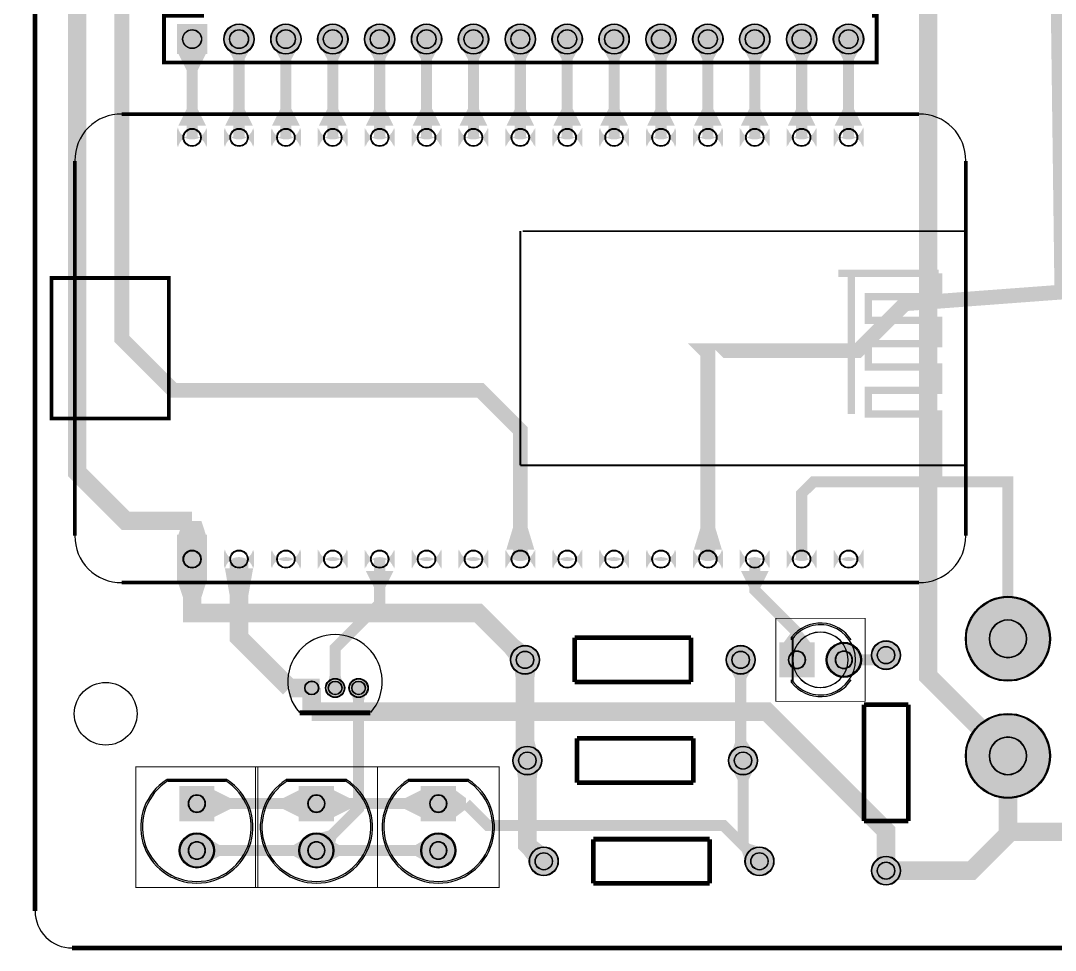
# Model space of a CAD drawing. Header units: millimetres. Extents: x 0.9 to 87.6, y 3.2 to 88.5.
# Drawn here: x 2.4 to 58.4, y 3.2 to 53.6 of the extents above; entities that cross this region are included whole.
import ezdxf

# ---------------------------------------------------------------- set-up
doc = ezdxf.new("R2010")
doc.units = ezdxf.units.MM
for name, color, linetype, true_color in [('BoardOutLine', 7, 'Continuous', 0xff00ff), ('BottomLayer', 7, 'Continuous', 0x0000ff), ('BottomSolderMaskLayer', 7, 'Continuous', 0xaa00ff), ('Document', 7, 'Continuous', 0xffffff), ('Mechanical', 7, 'Continuous', 0xf022f0), ('Multi-Layer', 7, 'Continuous', 0xc0c0c0), ('TopLayer', 7, 'Continuous', 0xff0000), ('TopSilkLayer', 7, 'Continuous', 0xffcc00), ('TopSolderMaskLayer', 7, 'Continuous', 0x800080)]:
    doc.layers.add(name, color=color, linetype=linetype, true_color=true_color)

msp = doc.modelspace()

# ---------------------------------------------------------------- hatches: boundary and pattern name
at = {"layer": 'BottomLayer'}
for points in [[(40.386, 24.892), (38.862, 24.892), (39.224, 26.092), (40.024, 26.092)], [(12.446, 23.114), (10.922, 23.114), (11.184, 22.313), (12.184, 22.313)], [(28.958, 18.875), (29.766, 19.684), (29.338, 20.01), (28.631, 19.303)], [(12.838, 11.878), (12.838, 10.378), (13.738, 10.828), (13.738, 11.428)], [(17.515, 10.378), (17.515, 11.878), (16.615, 11.428), (16.615, 10.828)], [(19.315, 11.878), (19.315, 10.378), (20.215, 10.828), (20.215, 11.428)], [(24.119, 10.378), (24.119, 11.878), (23.219, 11.428), (23.219, 10.828)], [(25.919, 11.878), (25.919, 10.378), (26.52, 10.828), (26.52, 11.428)], [(12.533, 7.913), (12.533, 9.263), (13.163, 8.888), (13.163, 8.288)], [(17.82, 9.263), (17.82, 7.913), (17.19, 8.288), (17.19, 8.888)], [(19.01, 7.913), (19.01, 9.263), (19.64, 8.888), (19.64, 8.288)], [(24.424, 9.263), (24.424, 7.913), (23.794, 8.288), (23.794, 8.888)], [(41.658, 7.953), (42.466, 8.762), (41.897, 8.947), (41.472, 8.522)]]:
    msp.add_hatch(color=256, dxfattribs=at).paths.add_polyline_path(points)
at = {"layer": 'BottomSolderMaskLayer'}
for points in [[(10.859, 53.391), (12.509, 53.391), (12.509, 51.765), (10.859, 51.765)], [(13.399, 52.578, 1), (15.049, 52.578, 1)], [(15.939, 52.578, 1), (17.589, 52.578, 1)], [(18.479, 52.578, 1), (20.129, 52.578, 1)], [(21.019, 52.578, 1), (22.669, 52.578, 1)], [(23.559, 52.578, 1), (25.209, 52.578, 1)], [(26.099, 52.578, 1), (27.749, 52.578, 1)], [(28.639, 52.578, 1), (30.289, 52.578, 1)], [(31.179, 52.578, 1), (32.829, 52.578, 1)], [(33.719, 52.578, 1), (35.369, 52.578, 1)], [(36.259, 52.578, 1), (37.909, 52.578, 1)], [(38.799, 52.578, 1), (40.449, 52.578, 1)], [(41.339, 52.578, 1), (42.989, 52.578, 1)], [(43.879, 52.578, 1), (45.529, 52.578, 1)], [(46.419, 52.578, 1), (48.069, 52.578, 1)], [(12.497, 47.772, -0.785398), (10.871, 47.772), (10.871, 46.716, -0.785398), (12.497, 46.716)], [(15.037, 47.772, -0.785398), (13.411, 47.772), (13.411, 46.716, -0.785398), (15.037, 46.716)], [(17.577, 47.772, -0.785398), (15.951, 47.772), (15.951, 46.716, -0.785398), (17.577, 46.716)], [(20.117, 47.772, -0.785398), (18.491, 47.772), (18.491, 46.716, -0.785398), (20.117, 46.716)], [(22.657, 47.772, -0.785398), (21.031, 47.772), (21.031, 46.716, -0.785398), (22.657, 46.716)], [(25.197, 47.772, -0.785398), (23.571, 47.772), (23.571, 46.716, -0.785398), (25.197, 46.716)], [(27.737, 47.772, -0.785398), (26.111, 47.772), (26.111, 46.716, -0.785398), (27.737, 46.716)], [(30.277, 47.772, -0.785398), (28.651, 47.772), (28.651, 46.716, -0.785398), (30.277, 46.716)], [(32.817, 47.772, -0.785398), (31.191, 47.772), (31.191, 46.716, -0.785398), (32.817, 46.716)], [(35.357, 47.772, -0.785398), (33.731, 47.772), (33.731, 46.716, -0.785398), (35.357, 46.716)], [(37.897, 47.772, -0.785398), (36.271, 47.772), (36.271, 46.716, -0.785398), (37.897, 46.716)], [(40.437, 47.772, -0.785398), (38.811, 47.772), (38.811, 46.716, -0.785398), (40.437, 46.716)], [(42.977, 47.772, -0.785398), (41.351, 47.772), (41.351, 46.716, -0.785398), (42.977, 46.716)], [(45.517, 47.772, -0.785398), (43.891, 47.772), (43.891, 46.716, -0.785398), (45.517, 46.716)], [(48.057, 47.772, -0.785398), (46.431, 47.772), (46.431, 46.716, -0.785398), (48.057, 46.716)], [(10.871, 25.705), (12.497, 25.705), (12.497, 23.063), (10.871, 23.063)], [(15.037, 24.912, -0.785398), (13.411, 24.912), (13.411, 23.856, -0.785398), (15.037, 23.856)], [(17.577, 24.912, -0.785398), (15.951, 24.912), (15.951, 23.856, -0.785398), (17.577, 23.856)], [(20.117, 24.912, -0.785398), (18.491, 24.912), (18.491, 23.856, -0.785398), (20.117, 23.856)], [(22.657, 24.912, -0.785398), (21.031, 24.912), (21.031, 23.856, -0.785398), (22.657, 23.856)], [(25.197, 24.912, -0.785398), (23.571, 24.912), (23.571, 23.856, -0.785398), (25.197, 23.856)], [(27.737, 24.912, -0.785398), (26.111, 24.912), (26.111, 23.856, -0.785398), (27.737, 23.856)], [(30.277, 24.912, -0.785398), (28.651, 24.912), (28.651, 23.856, -0.785398), (30.277, 23.856)], [(32.817, 24.912, -0.785398), (31.191, 24.912), (31.191, 23.856, -0.785398), (32.817, 23.856)], [(35.357, 24.912, -0.785398), (33.731, 24.912), (33.731, 23.856, -0.785398), (35.357, 23.856)], [(37.897, 24.912, -0.785398), (36.271, 24.912), (36.271, 23.856, -0.785398), (37.897, 23.856)], [(40.437, 24.912, -0.785398), (38.811, 24.912), (38.811, 23.856, -0.785398), (40.437, 23.856)], [(42.977, 24.912, -0.785398), (41.351, 24.912), (41.351, 23.856, -0.785398), (42.977, 23.856)], [(45.517, 24.912, -0.785398), (43.891, 24.912), (43.891, 23.856, -0.785398), (45.517, 23.856)], [(48.057, 24.912, -0.785398), (46.431, 24.912), (46.431, 23.856, -0.785398), (48.057, 23.856)], [(53.579, 20.066, 1), (58.181, 20.066, 1)], [(28.931, 18.923, 1), (30.505, 18.923, 1)], [(40.615, 18.923, 1), (42.189, 18.923, 1)], [(43.499, 19.874), (45.401, 19.874), (45.401, 17.972), (43.499, 17.972)], [(46.039, 18.923, 1), (47.941, 18.923, 1)], [(48.489, 19.177, 1), (50.064, 19.177, 1)], [(17.729, 17.907), (18.593, 17.907), (18.593, 16.891), (17.729, 16.891)], [(18.91, 17.399, 1), (19.952, 17.399, 1)], [(20.18, 17.399, 1), (21.222, 17.399, 1)], [(53.579, 13.716, 1), (58.181, 13.716, 1)], [(29.058, 13.462, 1), (30.632, 13.462, 1)], [(40.742, 13.462, 1), (42.316, 13.462, 1)], [(12.889, 12.078), (12.889, 10.177), (10.987, 10.177), (10.987, 12.078)], [(19.366, 12.078), (19.366, 10.177), (17.464, 10.177), (17.464, 12.078)], [(25.97, 12.078), (25.97, 10.177), (24.068, 10.177), (24.068, 12.078)], [(10.987, 8.588, 1), (12.889, 8.588, 1)], [(17.464, 8.588, 1), (19.366, 8.588, 1)], [(24.068, 8.588, 1), (25.97, 8.588, 1)], [(29.947, 8.001, 1), (31.521, 8.001, 1)], [(41.631, 8.001, 1), (43.205, 8.001, 1)], [(48.489, 7.493, 1), (50.064, 7.493, 1)]]:
    msp.add_hatch(color=256, dxfattribs=at).paths.add_polyline_path(points)
at = {"layer": 'Multi-Layer'}
for points in [[(10.884, 53.366), (12.484, 53.366), (12.484, 51.791), (10.884, 51.791)], [(13.424, 52.578, 1), (15.024, 52.578, 1)], [(15.964, 52.578, 1), (17.564, 52.578, 1)], [(18.504, 52.578, 1), (20.104, 52.578, 1)], [(21.044, 52.578, 1), (22.644, 52.578, 1)], [(23.584, 52.578, 1), (25.184, 52.578, 1)], [(26.124, 52.578, 1), (27.724, 52.578, 1)], [(28.664, 52.578, 1), (30.264, 52.578, 1)], [(31.204, 52.578, 1), (32.804, 52.578, 1)], [(33.744, 52.578, 1), (35.344, 52.578, 1)], [(36.284, 52.578, 1), (37.884, 52.578, 1)], [(38.824, 52.578, 1), (40.424, 52.578, 1)], [(41.364, 52.578, 1), (42.964, 52.578, 1)], [(43.904, 52.578, 1), (45.504, 52.578, 1)], [(46.444, 52.578, 1), (48.044, 52.578, 1)], [(12.446, 47.752, -0.785398), (10.922, 47.752), (10.922, 46.736, -0.785398), (12.446, 46.736)], [(14.986, 47.752, -0.785398), (13.462, 47.752), (13.462, 46.736, -0.785398), (14.986, 46.736)], [(17.526, 47.752, -0.785398), (16.002, 47.752), (16.002, 46.736, -0.785398), (17.526, 46.736)], [(20.066, 47.752, -0.785398), (18.542, 47.752), (18.542, 46.736, -0.785398), (20.066, 46.736)], [(22.606, 47.752, -0.785398), (21.082, 47.752), (21.082, 46.736, -0.785398), (22.606, 46.736)], [(25.146, 47.752, -0.785398), (23.622, 47.752), (23.622, 46.736, -0.785398), (25.146, 46.736)], [(27.686, 47.752, -0.785398), (26.162, 47.752), (26.162, 46.736, -0.785398), (27.686, 46.736)], [(30.226, 47.752, -0.785398), (28.702, 47.752), (28.702, 46.736, -0.785398), (30.226, 46.736)], [(32.766, 47.752, -0.785398), (31.242, 47.752), (31.242, 46.736, -0.785398), (32.766, 46.736)], [(35.306, 47.752, -0.785398), (33.782, 47.752), (33.782, 46.736, -0.785398), (35.306, 46.736)], [(37.846, 47.752, -0.785398), (36.322, 47.752), (36.322, 46.736, -0.785398), (37.846, 46.736)], [(40.386, 47.752, -0.785398), (38.862, 47.752), (38.862, 46.736, -0.785398), (40.386, 46.736)], [(42.926, 47.752, -0.785398), (41.402, 47.752), (41.402, 46.736, -0.785398), (42.926, 46.736)], [(45.466, 47.752, -0.785398), (43.942, 47.752), (43.942, 46.736, -0.785398), (45.466, 46.736)], [(48.006, 47.752, -0.785398), (46.482, 47.752), (46.482, 46.736, -0.785398), (48.006, 46.736)], [(10.922, 25.654), (12.446, 25.654), (12.446, 23.114), (10.922, 23.114)], [(14.986, 24.892, -0.785398), (13.462, 24.892), (13.462, 23.876, -0.785398), (14.986, 23.876)], [(17.526, 24.892, -0.785398), (16.002, 24.892), (16.002, 23.876, -0.785398), (17.526, 23.876)], [(20.066, 24.892, -0.785398), (18.542, 24.892), (18.542, 23.876, -0.785398), (20.066, 23.876)], [(22.606, 24.892, -0.785398), (21.082, 24.892), (21.082, 23.876, -0.785398), (22.606, 23.876)], [(25.146, 24.892, -0.785398), (23.622, 24.892), (23.622, 23.876, -0.785398), (25.146, 23.876)], [(27.686, 24.892, -0.785398), (26.162, 24.892), (26.162, 23.876, -0.785398), (27.686, 23.876)], [(30.226, 24.892, -0.785398), (28.702, 24.892), (28.702, 23.876, -0.785398), (30.226, 23.876)], [(32.766, 24.892, -0.785398), (31.242, 24.892), (31.242, 23.876, -0.785398), (32.766, 23.876)], [(35.306, 24.892, -0.785398), (33.782, 24.892), (33.782, 23.876, -0.785398), (35.306, 23.876)], [(37.846, 24.892, -0.785398), (36.322, 24.892), (36.322, 23.876, -0.785398), (37.846, 23.876)], [(40.386, 24.892, -0.785398), (38.862, 24.892), (38.862, 23.876, -0.785398), (40.386, 23.876)], [(42.926, 24.892, -0.785398), (41.402, 24.892), (41.402, 23.876, -0.785398), (42.926, 23.876)], [(45.466, 24.892, -0.785398), (43.942, 24.892), (43.942, 23.876, -0.785398), (45.466, 23.876)], [(48.006, 24.892, -0.785398), (46.482, 24.892), (46.482, 23.876, -0.785398), (48.006, 23.876)], [(53.63, 20.066, 1), (58.131, 20.066, 1)], [(28.956, 18.923, 1), (30.48, 18.923, 1)], [(40.64, 18.923, 1), (42.164, 18.923, 1)], [(43.55, 19.823), (45.35, 19.823), (45.35, 18.023), (43.55, 18.023)], [(46.09, 18.923, 1), (47.89, 18.923, 1)], [(48.514, 19.177, 1), (50.038, 19.177, 1)], [(17.755, 17.882), (18.567, 17.882), (18.567, 16.916), (17.755, 16.916)], [(18.936, 17.399, 1), (19.926, 17.399, 1)], [(20.206, 17.399, 1), (21.196, 17.399, 1)], [(53.63, 13.716, 1), (58.131, 13.716, 1)], [(29.083, 13.462, 1), (30.607, 13.462, 1)], [(40.767, 13.462, 1), (42.291, 13.462, 1)], [(12.838, 12.027), (12.838, 10.227), (11.038, 10.227), (11.038, 12.027)], [(19.315, 12.027), (19.315, 10.227), (17.515, 10.227), (17.515, 12.027)], [(25.919, 12.027), (25.919, 10.227), (24.119, 10.227), (24.119, 12.027)], [(11.038, 8.588, 1), (12.838, 8.588, 1)], [(17.515, 8.588, 1), (19.315, 8.588, 1)], [(24.119, 8.588, 1), (25.919, 8.588, 1)], [(29.972, 8.001, 1), (31.496, 8.001, 1)], [(41.656, 8.001, 1), (43.18, 8.001, 1)], [(48.514, 7.493, 1), (50.038, 7.493, 1)]]:
    msp.add_hatch(color=256, dxfattribs=at).paths.add_polyline_path(points)
at = {"layer": 'TopLayer'}
for points in [[(12.434, 51.791), (10.934, 51.791), (11.384, 50.891), (11.984, 50.891)], [(14.824, 52.049), (13.624, 52.049), (13.924, 51.489), (14.524, 51.489)], [(17.364, 52.049), (16.164, 52.049), (16.464, 51.489), (17.064, 51.489)], [(19.904, 52.049), (18.704, 52.049), (19.004, 51.489), (19.604, 51.489)], [(22.444, 52.049), (21.244, 52.049), (21.544, 51.489), (22.144, 51.489)], [(24.984, 52.049), (23.784, 52.049), (24.084, 51.489), (24.684, 51.489)], [(27.524, 52.049), (26.324, 52.049), (26.624, 51.489), (27.224, 51.489)], [(30.064, 52.049), (28.864, 52.049), (29.164, 51.489), (29.764, 51.489)], [(32.604, 52.049), (31.404, 52.049), (31.704, 51.489), (32.304, 51.489)], [(35.144, 52.049), (33.944, 52.049), (34.244, 51.489), (34.844, 51.489)], [(37.684, 52.049), (36.484, 52.049), (36.784, 51.489), (37.384, 51.489)], [(40.224, 52.049), (39.024, 52.049), (39.324, 51.489), (39.924, 51.489)], [(42.764, 52.049), (41.564, 52.049), (41.864, 51.489), (42.464, 51.489)], [(45.304, 52.049), (44.104, 52.049), (44.404, 51.489), (45.004, 51.489)], [(47.844, 52.049), (46.644, 52.049), (46.944, 51.489), (47.544, 51.489)], [(12.434, 47.887), (10.934, 47.887), (11.384, 48.787), (11.984, 48.787)], [(14.974, 47.887), (13.474, 47.887), (13.924, 48.787), (14.524, 48.787)], [(17.514, 47.887), (16.014, 47.887), (16.464, 48.787), (17.064, 48.787)], [(20.054, 47.887), (18.554, 47.887), (19.004, 48.787), (19.604, 48.787)], [(22.594, 47.887), (21.094, 47.887), (21.544, 48.787), (22.144, 48.787)], [(25.134, 47.887), (23.634, 47.887), (24.084, 48.787), (24.684, 48.787)], [(27.674, 47.887), (26.174, 47.887), (26.624, 48.787), (27.224, 48.787)], [(30.214, 47.887), (28.714, 47.887), (29.164, 48.787), (29.764, 48.787)], [(32.754, 47.887), (31.254, 47.887), (31.704, 48.787), (32.304, 48.787)], [(35.294, 47.887), (33.794, 47.887), (34.244, 48.787), (34.844, 48.787)], [(37.834, 47.887), (36.334, 47.887), (36.784, 48.787), (37.384, 48.787)], [(40.374, 47.887), (38.874, 47.887), (39.324, 48.787), (39.924, 48.787)], [(42.914, 47.887), (41.414, 47.887), (41.864, 48.787), (42.464, 48.787)], [(45.454, 47.887), (43.954, 47.887), (44.404, 48.787), (45.004, 48.787)], [(47.994, 47.887), (46.494, 47.887), (46.944, 48.787), (47.544, 48.787)], [(10.922, 25.654), (12.446, 25.654), (12.184, 26.455), (11.184, 26.455)], [(30.226, 24.892), (28.702, 24.892), (29.064, 26.092), (29.864, 26.092)], [(14.986, 23.876), (13.462, 23.876), (13.724, 22.376), (14.724, 22.376)], [(22.594, 23.741), (21.094, 23.741), (21.544, 22.841), (22.144, 22.841)], [(42.914, 23.741), (41.414, 23.741), (41.864, 22.841), (42.464, 22.841)], [(43.7, 19.823), (45.2, 19.823), (44.75, 20.424), (44.15, 20.424)], [(19.803, 17.727), (19.06, 17.727), (19.131, 18.073), (19.731, 18.073)], [(30.29, 18.419), (29.147, 18.419), (29.218, 17.886), (30.218, 17.886)], [(41.974, 18.419), (40.831, 18.419), (41.102, 17.886), (41.702, 17.886)], [(21.073, 17.071), (20.33, 17.071), (20.401, 16.725), (21.001, 16.725)], [(30.351, 14.032), (29.216, 13.892), (29.218, 14.43), (30.218, 14.553)], [(42.035, 14.032), (40.9, 13.892), (41.102, 14.455), (41.702, 14.529)], [(30.417, 12.958), (29.274, 12.958), (29.345, 12.425), (30.345, 12.425)], [(42.101, 12.958), (40.958, 12.958), (41.229, 12.425), (41.829, 12.425)], [(18.359, 9.486), (19.313, 8.531), (19.494, 9.242), (19.069, 9.666)], [(29.974, 7.953), (30.782, 8.762), (30.354, 9.088), (29.647, 8.381)], [(41.658, 7.953), (42.466, 8.762), (41.897, 8.947), (41.472, 8.522)]]:
    msp.add_hatch(color=256, dxfattribs=at).paths.add_polyline_path(points)
at = {"layer": 'TopSolderMaskLayer'}
for points in [[(10.859, 53.391), (12.509, 53.391), (12.509, 51.765), (10.859, 51.765)], [(13.399, 52.578, 1), (15.049, 52.578, 1)], [(15.939, 52.578, 1), (17.589, 52.578, 1)], [(18.479, 52.578, 1), (20.129, 52.578, 1)], [(21.019, 52.578, 1), (22.669, 52.578, 1)], [(23.559, 52.578, 1), (25.209, 52.578, 1)], [(26.099, 52.578, 1), (27.749, 52.578, 1)], [(28.639, 52.578, 1), (30.289, 52.578, 1)], [(31.179, 52.578, 1), (32.829, 52.578, 1)], [(33.719, 52.578, 1), (35.369, 52.578, 1)], [(36.259, 52.578, 1), (37.909, 52.578, 1)], [(38.799, 52.578, 1), (40.449, 52.578, 1)], [(41.339, 52.578, 1), (42.989, 52.578, 1)], [(43.879, 52.578, 1), (45.529, 52.578, 1)], [(46.419, 52.578, 1), (48.069, 52.578, 1)], [(12.497, 47.772, -0.785398), (10.871, 47.772), (10.871, 46.716, -0.785398), (12.497, 46.716)], [(15.037, 47.772, -0.785398), (13.411, 47.772), (13.411, 46.716, -0.785398), (15.037, 46.716)], [(17.577, 47.772, -0.785398), (15.951, 47.772), (15.951, 46.716, -0.785398), (17.577, 46.716)], [(20.117, 47.772, -0.785398), (18.491, 47.772), (18.491, 46.716, -0.785398), (20.117, 46.716)], [(22.657, 47.772, -0.785398), (21.031, 47.772), (21.031, 46.716, -0.785398), (22.657, 46.716)], [(25.197, 47.772, -0.785398), (23.571, 47.772), (23.571, 46.716, -0.785398), (25.197, 46.716)], [(27.737, 47.772, -0.785398), (26.111, 47.772), (26.111, 46.716, -0.785398), (27.737, 46.716)], [(30.277, 47.772, -0.785398), (28.651, 47.772), (28.651, 46.716, -0.785398), (30.277, 46.716)], [(32.817, 47.772, -0.785398), (31.191, 47.772), (31.191, 46.716, -0.785398), (32.817, 46.716)], [(35.357, 47.772, -0.785398), (33.731, 47.772), (33.731, 46.716, -0.785398), (35.357, 46.716)], [(37.897, 47.772, -0.785398), (36.271, 47.772), (36.271, 46.716, -0.785398), (37.897, 46.716)], [(40.437, 47.772, -0.785398), (38.811, 47.772), (38.811, 46.716, -0.785398), (40.437, 46.716)], [(42.977, 47.772, -0.785398), (41.351, 47.772), (41.351, 46.716, -0.785398), (42.977, 46.716)], [(45.517, 47.772, -0.785398), (43.891, 47.772), (43.891, 46.716, -0.785398), (45.517, 46.716)], [(48.057, 47.772, -0.785398), (46.431, 47.772), (46.431, 46.716, -0.785398), (48.057, 46.716)], [(10.871, 25.705), (12.497, 25.705), (12.497, 23.063), (10.871, 23.063)], [(15.037, 24.912, -0.785398), (13.411, 24.912), (13.411, 23.856, -0.785398), (15.037, 23.856)], [(17.577, 24.912, -0.785398), (15.951, 24.912), (15.951, 23.856, -0.785398), (17.577, 23.856)], [(20.117, 24.912, -0.785398), (18.491, 24.912), (18.491, 23.856, -0.785398), (20.117, 23.856)], [(22.657, 24.912, -0.785398), (21.031, 24.912), (21.031, 23.856, -0.785398), (22.657, 23.856)], [(25.197, 24.912, -0.785398), (23.571, 24.912), (23.571, 23.856, -0.785398), (25.197, 23.856)], [(27.737, 24.912, -0.785398), (26.111, 24.912), (26.111, 23.856, -0.785398), (27.737, 23.856)], [(30.277, 24.912, -0.785398), (28.651, 24.912), (28.651, 23.856, -0.785398), (30.277, 23.856)], [(32.817, 24.912, -0.785398), (31.191, 24.912), (31.191, 23.856, -0.785398), (32.817, 23.856)], [(35.357, 24.912, -0.785398), (33.731, 24.912), (33.731, 23.856, -0.785398), (35.357, 23.856)], [(37.897, 24.912, -0.785398), (36.271, 24.912), (36.271, 23.856, -0.785398), (37.897, 23.856)], [(40.437, 24.912, -0.785398), (38.811, 24.912), (38.811, 23.856, -0.785398), (40.437, 23.856)], [(42.977, 24.912, -0.785398), (41.351, 24.912), (41.351, 23.856, -0.785398), (42.977, 23.856)], [(45.517, 24.912, -0.785398), (43.891, 24.912), (43.891, 23.856, -0.785398), (45.517, 23.856)], [(48.057, 24.912, -0.785398), (46.431, 24.912), (46.431, 23.856, -0.785398), (48.057, 23.856)], [(53.579, 20.066, 1), (58.181, 20.066, 1)], [(28.931, 18.923, 1), (30.505, 18.923, 1)], [(40.615, 18.923, 1), (42.189, 18.923, 1)], [(43.499, 19.874), (45.401, 19.874), (45.401, 17.972), (43.499, 17.972)], [(46.039, 18.923, 1), (47.941, 18.923, 1)], [(48.489, 19.177, 1), (50.064, 19.177, 1)], [(17.729, 17.907), (18.593, 17.907), (18.593, 16.891), (17.729, 16.891)], [(18.91, 17.399, 1), (19.952, 17.399, 1)], [(20.18, 17.399, 1), (21.222, 17.399, 1)], [(53.579, 13.716, 1), (58.181, 13.716, 1)], [(29.058, 13.462, 1), (30.632, 13.462, 1)], [(40.742, 13.462, 1), (42.316, 13.462, 1)], [(12.889, 12.078), (12.889, 10.177), (10.987, 10.177), (10.987, 12.078)], [(19.366, 12.078), (19.366, 10.177), (17.464, 10.177), (17.464, 12.078)], [(25.97, 12.078), (25.97, 10.177), (24.068, 10.177), (24.068, 12.078)], [(10.987, 8.588, 1), (12.889, 8.588, 1)], [(17.464, 8.588, 1), (19.366, 8.588, 1)], [(24.068, 8.588, 1), (25.97, 8.588, 1)], [(29.947, 8.001, 1), (31.521, 8.001, 1)], [(41.631, 8.001, 1), (43.205, 8.001, 1)], [(48.489, 7.493, 1), (50.064, 7.493, 1)]]:
    msp.add_hatch(color=256, dxfattribs=at).paths.add_polyline_path(points)

# ---------------------------------------------------------------- linework, layer by layer
at = {"layer": 'BoardOutLine', "const_width": 0.254}
for points in [[(3.175, 5.302), (3.175, 86.392)], [(85.503, 3.302), (5.175, 3.302)]]:
    msp.add_lwpolyline(points, dxfattribs=at)
at = {"layer": 'BoardOutLine'}
msp.add_arc((5.175, 5.302), 2, 179.9998, 270, dxfattribs=at)
at = {"layer": 'BottomLayer'}
for points, const_width in [([(54.991, 69.85), (57.277, 69.85), (58.42, 68.707), (58.801, 38.862), (50.292, 38.227), (47.752, 35.687), (39.497, 35.687), (39.624, 35.56), (39.624, 24.384)], 0.8), ([(44.704, 24.384), (44.704, 27.94), (45.339, 28.575), (55.88, 28.575), (55.88, 20.066)], 0.6), ([(11.684, 24.384), (11.684, 22.313)], 1), ([(11.684, 22.314), (11.684, 21.463), (27.178, 21.463), (29.718, 18.923)], 1), ([(46.99, 18.923), (49.022, 18.923), (49.276, 19.177)], 0.6), ([(18.161, 17.399), (18.161, 16.116)], 1), ([(18.161, 16.116), (42.812, 16.116), (49.276, 9.652), (49.276, 7.493)], 1), ([(56.007, 9.601), (55.88, 9.728), (55.88, 13.716)], 1), ([(18.415, 11.128), (11.938, 11.128)], 0.6), ([(18.415, 11.128), (25.019, 11.128)], 0.6), ([(25.019, 11.128), (26.52, 11.128)], 0.6), ([(26.52, 11.128), (27.707, 9.941), (40.479, 9.941), (42.418, 8.001)], 0.6), ([(49.276, 7.493), (53.899, 7.493), (56.007, 9.601)], 1), ([(56.007, 9.601), (56.007, 9.601), (70.358, 9.601)], 1), ([(18.415, 8.588), (11.938, 8.588)], 0.6), ([(25.019, 8.588), (18.415, 8.588)], 0.6)]:
    msp.add_lwpolyline(points, dxfattribs=dict(at, const_width=const_width))
at = {"layer": 'BottomSolderMaskLayer'}
for points in [[(54.858, 20.069), (54.858, 20.063)], [(56.902, 20.069), (56.902, 20.063)], [(44.45, 19.398), (44.45, 19.398)], [(46.99, 19.398), (46.99, 19.398)], [(44.45, 18.448), (44.45, 18.448)], [(46.99, 18.448), (46.99, 18.448)], [(54.858, 13.719), (54.858, 13.713)], [(56.902, 13.719), (56.902, 13.713)], [(11.463, 11.127), (11.463, 11.127)], [(12.413, 11.127), (12.413, 11.127)], [(17.94, 11.127), (17.94, 11.127)], [(18.89, 11.127), (18.89, 11.127)], [(24.544, 11.127), (24.544, 11.127)], [(25.494, 11.127), (25.494, 11.127)], [(11.463, 8.587), (11.463, 8.587)], [(12.413, 8.587), (12.413, 8.587)], [(17.94, 8.587), (17.94, 8.587)], [(18.89, 8.587), (18.89, 8.587)], [(24.544, 8.587), (24.544, 8.587)], [(25.494, 8.587), (25.494, 8.587)]]:
    msp.add_lwpolyline(points, close=True, dxfattribs=at)
for centre, radius in [((14.224, 52.578), 0.825), ((16.764, 52.578), 0.825), ((19.304, 52.578), 0.825), ((21.844, 52.578), 0.825), ((24.384, 52.578), 0.825), ((26.924, 52.578), 0.825), ((29.464, 52.578), 0.825), ((32.004, 52.578), 0.825), ((34.544, 52.578), 0.825), ((37.084, 52.578), 0.825), ((39.624, 52.578), 0.825), ((42.164, 52.578), 0.825), ((44.704, 52.578), 0.825), ((47.244, 52.578), 0.825), ((11.684, 52.578), 0.516), ((14.224, 52.578), 0.516), ((16.764, 52.578), 0.516), ((19.304, 52.578), 0.516), ((21.844, 52.578), 0.516), ((24.384, 52.578), 0.516), ((26.924, 52.578), 0.516), ((29.464, 52.578), 0.516), ((32.004, 52.578), 0.516), ((34.544, 52.578), 0.516), ((37.084, 52.578), 0.516), ((39.624, 52.578), 0.516), ((42.164, 52.578), 0.516), ((44.704, 52.578), 0.516), ((47.244, 52.578), 0.516), ((11.684, 47.244), 0.488), ((14.224, 47.244), 0.488), ((16.764, 47.244), 0.488), ((19.304, 47.244), 0.488), ((21.844, 47.244), 0.488), ((24.384, 47.244), 0.488), ((26.924, 47.244), 0.488), ((29.464, 47.244), 0.488), ((32.004, 47.244), 0.488), ((34.544, 47.244), 0.488), ((37.084, 47.244), 0.488), ((39.624, 47.244), 0.488), ((42.164, 47.244), 0.488), ((44.704, 47.244), 0.488), ((47.244, 47.244), 0.488), ((11.684, 24.384), 0.488), ((14.224, 24.384), 0.488), ((16.764, 24.384), 0.488), ((19.304, 24.384), 0.488), ((21.844, 24.384), 0.488), ((24.384, 24.384), 0.488), ((26.924, 24.384), 0.488), ((29.464, 24.384), 0.488), ((32.004, 24.384), 0.488), ((34.544, 24.384), 0.488), ((37.084, 24.384), 0.488), ((39.624, 24.384), 0.488), ((42.164, 24.384), 0.488), ((44.704, 24.384), 0.488), ((47.244, 24.384), 0.488), ((55.88, 20.066), 2.301), ((29.718, 18.923), 0.787), ((41.402, 18.923), 0.787), ((46.99, 18.923), 0.951), ((49.276, 19.177), 0.787), ((49.276, 19.177), 0.472), ((29.718, 18.923), 0.472), ((41.402, 18.923), 0.472), ((18.161, 17.399), 0.378), ((19.431, 17.399), 0.521), ((19.431, 17.399), 0.374), ((20.701, 17.399), 0.521), ((20.701, 17.399), 0.374), ((55.88, 13.716), 2.301), ((29.845, 13.462), 0.787), ((41.529, 13.462), 0.787), ((29.845, 13.462), 0.472), ((41.529, 13.462), 0.472), ((11.938, 8.588), 0.951), ((18.415, 8.588), 0.951), ((25.019, 8.588), 0.951), ((30.734, 8.001), 0.787), ((30.734, 8.001), 0.472), ((42.418, 8.001), 0.787), ((42.418, 8.001), 0.472), ((49.276, 7.493), 0.787), ((49.276, 7.493), 0.472)]:
    msp.add_circle(centre, radius, dxfattribs=at)
for centre, radius, start, end in [((55.88, 20.069), 1.022, 360, 180), ((55.88, 20.063), 1.022, 180, 360), ((44.45, 18.923), 0.475, 90, 270), ((44.45, 18.923), 0.475, 270, 90), ((46.99, 18.923), 0.475, 90, 270), ((46.99, 18.923), 0.475, 270, 90), ((55.88, 13.719), 1.022, 360, 180), ((55.88, 13.713), 1.022, 180, 360), ((11.938, 11.127), 0.475, 360, 540), ((18.415, 11.127), 0.475, 360, 540), ((25.019, 11.127), 0.475, 360, 540), ((11.938, 11.127), 0.475, 540, 360), ((18.415, 11.127), 0.475, 540, 360), ((25.019, 11.127), 0.475, 540, 360), ((11.938, 8.587), 0.475, 360, 540), ((18.415, 8.587), 0.475, 360, 540), ((25.019, 8.587), 0.475, 360, 540), ((11.938, 8.587), 0.475, 540, 360), ((18.415, 8.587), 0.475, 540, 360), ((25.019, 8.587), 0.475, 540, 360)]:
    msp.add_arc(centre, radius, start, end, dxfattribs=at)
at = {"layer": 'Document', "const_width": 0.1}
for points in [[(44.219, 20.089), (44.219, 17.757)], [(13.505, 12.357), (10.371, 12.357)], [(19.982, 12.357), (16.848, 12.357)], [(26.586, 12.357), (23.452, 12.357)]]:
    msp.add_lwpolyline(points, dxfattribs=at)
at = {"layer": 'Document'}
for centre, radius, start, end in [((45.72, 18.923), 1.9, 217.8364, 142.1361), ((45.72, 18.924), 1.5, 359.9513, 359.3314), ((11.938, 9.857), 2.95, 122.0359, 57.9362), ((11.936, 9.857), 2.5, 270, 270), ((18.415, 9.857), 2.95, 122.0359, 57.9362), ((18.413, 9.857), 2.5, 270, 270), ((25.019, 9.857), 2.95, 122.0359, 57.9362), ((25.017, 9.857), 2.5, 270, 270)]:
    msp.add_arc(centre, radius, start, end, dxfattribs=at)
at = {"layer": 'Mechanical', "const_width": 0.05}
for points in [[(43.299, 21.173), (43.299, 16.673), (48.151, 16.673), (48.151, 21.173), (43.299, 21.173)], [(15.237, 13.126), (8.639, 13.126), (8.639, 6.578), (15.237, 6.578), (15.237, 13.126)], [(21.715, 13.126), (15.116, 13.126), (15.116, 6.578), (21.715, 6.578), (21.715, 13.126)], [(28.319, 13.126), (21.72, 13.126), (21.72, 6.578), (28.319, 6.578), (28.319, 13.126)]]:
    msp.add_lwpolyline(points, close=True, dxfattribs=at)
at = {"layer": 'Multi-Layer'}
for points in [[(54.881, 20.069), (54.881, 20.064)], [(56.88, 20.069), (56.88, 20.064)], [(44.45, 19.373), (44.45, 19.373)], [(46.99, 19.373), (46.99, 19.373)], [(44.45, 18.473), (44.45, 18.473)], [(46.99, 18.473), (46.99, 18.473)], [(54.881, 13.719), (54.881, 13.713)], [(56.88, 13.719), (56.88, 13.713)], [(11.488, 11.127), (11.488, 11.127)], [(12.388, 11.127), (12.388, 11.127)], [(17.965, 11.127), (17.965, 11.127)], [(18.865, 11.127), (18.865, 11.127)], [(24.569, 11.127), (24.569, 11.127)], [(25.469, 11.127), (25.469, 11.127)], [(11.488, 8.587), (11.488, 8.587)], [(12.388, 8.587), (12.388, 8.587)], [(17.965, 8.587), (17.965, 8.587)], [(18.865, 8.587), (18.865, 8.587)], [(24.569, 8.587), (24.569, 8.587)], [(25.469, 8.587), (25.469, 8.587)]]:
    msp.add_lwpolyline(points, close=True, dxfattribs=at)
for centre, radius in [((14.224, 52.578), 0.8), ((16.764, 52.578), 0.8), ((19.304, 52.578), 0.8), ((21.844, 52.578), 0.8), ((24.384, 52.578), 0.8), ((26.924, 52.578), 0.8), ((29.464, 52.578), 0.8), ((32.004, 52.578), 0.8), ((34.544, 52.578), 0.8), ((37.084, 52.578), 0.8), ((39.624, 52.578), 0.8), ((42.164, 52.578), 0.8), ((44.704, 52.578), 0.8), ((47.244, 52.578), 0.8), ((11.684, 52.578), 0.5), ((14.224, 52.578), 0.5), ((16.764, 52.578), 0.5), ((19.304, 52.578), 0.5), ((21.844, 52.578), 0.5), ((24.384, 52.578), 0.5), ((26.924, 52.578), 0.5), ((29.464, 52.578), 0.5), ((32.004, 52.578), 0.5), ((34.544, 52.578), 0.5), ((37.084, 52.578), 0.5), ((39.624, 52.578), 0.5), ((42.164, 52.578), 0.5), ((44.704, 52.578), 0.5), ((47.244, 52.578), 0.5), ((11.684, 47.244), 0.457), ((14.224, 47.244), 0.457), ((16.764, 47.244), 0.457), ((19.304, 47.244), 0.457), ((21.844, 47.244), 0.457), ((24.384, 47.244), 0.457), ((26.924, 47.244), 0.457), ((29.464, 47.244), 0.457), ((32.004, 47.244), 0.457), ((34.544, 47.244), 0.457), ((37.084, 47.244), 0.457), ((39.624, 47.244), 0.457), ((42.164, 47.244), 0.457), ((44.704, 47.244), 0.457), ((47.244, 47.244), 0.457), ((11.684, 24.384), 0.457), ((14.224, 24.384), 0.457), ((16.764, 24.384), 0.457), ((19.304, 24.384), 0.457), ((21.844, 24.384), 0.457), ((24.384, 24.384), 0.457), ((26.924, 24.384), 0.457), ((29.464, 24.384), 0.457), ((32.004, 24.384), 0.457), ((34.544, 24.384), 0.457), ((37.084, 24.384), 0.457), ((39.624, 24.384), 0.457), ((42.164, 24.384), 0.457), ((44.704, 24.384), 0.457), ((47.244, 24.384), 0.457), ((55.88, 20.066), 2.25), ((29.718, 18.923), 0.762), ((41.402, 18.923), 0.762), ((46.99, 18.923), 0.9), ((49.276, 19.177), 0.762), ((49.276, 19.177), 0.457), ((29.718, 18.923), 0.457), ((41.402, 18.923), 0.457), ((7, 16), 1.7), ((18.161, 17.399), 0.356), ((19.431, 17.399), 0.495), ((19.431, 17.399), 0.356), ((20.701, 17.399), 0.495), ((20.701, 17.399), 0.356), ((55.88, 13.716), 2.25), ((29.845, 13.462), 0.762), ((41.529, 13.462), 0.762), ((29.845, 13.462), 0.457), ((41.529, 13.462), 0.457), ((11.938, 8.588), 0.9), ((18.415, 8.588), 0.9), ((25.019, 8.588), 0.9), ((30.734, 8.001), 0.762), ((30.734, 8.001), 0.457), ((42.418, 8.001), 0.762), ((42.418, 8.001), 0.457), ((49.276, 7.493), 0.762), ((49.276, 7.493), 0.457)]:
    msp.add_circle(centre, radius, dxfattribs=at)
for centre, radius, start, end in [((55.88, 20.069), 0.999, 360, 180), ((55.88, 20.064), 0.999, 180, 360), ((44.45, 18.923), 0.45, 90, 270), ((44.45, 18.923), 0.45, 270, 90), ((46.99, 18.923), 0.45, 90, 270), ((46.99, 18.923), 0.45, 270, 90), ((55.88, 13.719), 0.999, 360, 180), ((55.88, 13.713), 0.999, 180, 360), ((11.938, 11.127), 0.45, 360, 540), ((18.415, 11.127), 0.45, 360, 540), ((25.019, 11.127), 0.45, 360, 540), ((11.938, 11.127), 0.45, 540, 360), ((18.415, 11.127), 0.45, 540, 360), ((25.019, 11.127), 0.45, 540, 360), ((11.938, 8.587), 0.45, 360, 540), ((18.415, 8.587), 0.45, 360, 540), ((25.019, 8.587), 0.45, 360, 540), ((11.938, 8.587), 0.45, 540, 360), ((18.415, 8.587), 0.45, 540, 360), ((25.019, 8.587), 0.45, 540, 360)]:
    msp.add_arc(centre, radius, start, end, dxfattribs=at)
at = {"layer": 'TopLayer'}
for points, const_width in [([(55.88, 13.716), (51.562, 18.034), (51.562, 60.071), (54.991, 63.5)], 1), ([(13.97, 60.709), (10.29, 60.709), (5.461, 55.88), (5.461, 29.083), (8.09, 26.454), (11.684, 26.454)], 1), ([(22.606, 60.071), (22.606, 55.372), (9.144, 55.372), (7.874, 54.102), (7.874, 36.322), (10.668, 33.528), (27.305, 33.528), (29.464, 31.369), (29.464, 24.384)], 0.8), ([(11.684, 47.244), (11.684, 52.578)], 0.6), ([(14.224, 47.244), (14.224, 52.578)], 0.6), ([(16.764, 47.244), (16.764, 52.578)], 0.6), ([(19.304, 47.244), (19.304, 52.578)], 0.6), ([(21.844, 47.244), (21.844, 52.578)], 0.6), ([(24.384, 47.244), (24.384, 52.578)], 0.6), ([(26.924, 47.244), (26.924, 52.578)], 0.6), ([(29.464, 47.244), (29.464, 52.578)], 0.6), ([(32.004, 47.244), (32.004, 52.578)], 0.6), ([(34.544, 47.244), (34.544, 52.578)], 0.6), ([(37.084, 47.244), (37.084, 52.578)], 0.6), ([(39.624, 47.244), (39.624, 52.578)], 0.6), ([(42.164, 47.244), (42.164, 52.578)], 0.6), ([(44.704, 47.244), (44.704, 52.578)], 0.6), ([(47.244, 47.244), (47.244, 52.578)], 0.6), ([(11.684, 24.384), (11.684, 26.455)], 1), ([(14.224, 24.384), (14.224, 20.129), (16.954, 17.399)], 1), ([(21.844, 24.384), (21.844, 21.971), (19.431, 19.558), (19.431, 17.399)], 0.6), ([(42.164, 24.384), (42.164, 22.71), (44.45, 20.424)], 0.6), ([(44.45, 18.923), (44.45, 20.424)], 0.6), ([(29.845, 13.462), (29.718, 13.589), (29.718, 18.923)], 1), ([(41.529, 13.462), (41.402, 13.589), (41.402, 18.923)], 0.6), ([(18.161, 17.399), (16.954, 17.399)], 1), ([(20.701, 17.399), (20.701, 10.874), (18.415, 8.588)], 0.6), ([(30.734, 8.001), (29.845, 8.89), (29.845, 13.462)], 1), ([(42.418, 8.001), (41.529, 8.89), (41.529, 13.462)], 0.6)]:
    msp.add_lwpolyline(points, dxfattribs=dict(at, const_width=const_width))
at = {"layer": 'TopSilkLayer'}
for points, const_width in [([(12.319, 53.848), (10.16, 53.848), (10.16, 51.308), (48.768, 51.308), (48.768, 53.848), (48.514, 53.848)], 0.203), ([(51.054, 48.514), (7.874, 48.514)], 0.2), ([(5.334, 45.974), (5.334, 40.894), (5.334, 39.624), (4.064, 39.624), (4.064, 32.004), (10.414, 32.004), (10.414, 39.624), (5.334, 39.624), (5.334, 25.654)], 0.2), ([(53.594, 25.654), (53.594, 45.974)], 0.2), ([(29.464, 29.464), (29.464, 42.164)], 0.102), ([(53.594, 42.164), (29.594, 42.164)], 0.102), ([(52.12, 39.877), (46.69, 39.877)], 0.4), ([(47.39, 39.877), (47.39, 32.257)], 0.4), ([(52.12, 39.877), (52.12, 39.763), (52.12, 38.607), (48.31, 38.607), (48.31, 37.337), (52.12, 37.337), (52.12, 36.067), (48.31, 36.067), (48.31, 34.797), (52.12, 34.797), (52.12, 33.527), (48.31, 33.527), (48.31, 32.257), (52.12, 32.257), (52.12, 28.447)], 0.4), ([(53.594, 29.464), (29.464, 29.464)], 0.102), ([(7.874, 23.114), (51.054, 23.114)], 0.2), ([(32.41, 20.123), (38.71, 20.123)], 0.254), ([(32.41, 17.723), (32.41, 20.123)], 0.254), ([(38.71, 20.123), (38.71, 17.723)], 0.254), ([(44.161, 20.16), (44.161, 20.003)], 0.12), ([(38.71, 17.723), (32.41, 17.723)], 0.254), ([(44.161, 17.844), (44.161, 17.686)], 0.12), ([(48.076, 10.185), (48.076, 16.485)], 0.254), ([(48.076, 16.485), (50.476, 16.485)], 0.254), ([(50.476, 16.485), (50.476, 10.185)], 0.254), ([(17.506, 16.05), (21.346, 16.05)], 0.254), ([(32.537, 14.662), (38.837, 14.662)], 0.254), ([(32.537, 12.262), (32.537, 14.662)], 0.254), ([(38.837, 14.662), (38.837, 12.262)], 0.254), ([(13.579, 12.418), (10.297, 12.418)], 0.12), ([(20.056, 12.418), (16.774, 12.418)], 0.12), ([(26.66, 12.418), (23.378, 12.418)], 0.12), ([(38.837, 12.262), (32.537, 12.262)], 0.254), ([(50.476, 10.185), (48.076, 10.185)], 0.254), ([(33.426, 9.201), (39.726, 9.201)], 0.254), ([(33.426, 6.801), (33.426, 9.201)], 0.254), ([(39.726, 9.201), (39.726, 6.801)], 0.254), ([(39.726, 6.801), (33.426, 6.801)], 0.254)]:
    msp.add_lwpolyline(points, dxfattribs=dict(at, const_width=const_width))
for centre, radius, start, end in [((7.834, 46.014), 2.5, 89.0757, 180.9243), ((51.094, 46.014), 2.5, 359.0757, 90.9243), ((7.834, 25.614), 2.5, 179.0757, 270.9243), ((51.094, 25.614), 2.5, 269.0757, 0.9243), ((45.72, 18.923), 1.99, 32.8208, 141.6213), ((19.426, 17.738), 2.558, 319.0006, 220.9994), ((45.72, 18.923), 1.5, 46.0451, 133.9452), ((45.72, 18.923), 1.99, 218.3787, 327.1792), ((45.72, 18.923), 1.5, 226.0548, 313.9549), ((11.938, 9.857), 3.04, 122.6372, 270), ((11.936, 9.857), 2.5, 270, 270), ((11.938, 9.857), 3.04, 270, 57.3628), ((18.415, 9.857), 3.04, 122.6372, 270), ((18.413, 9.857), 2.5, 270, 270), ((18.415, 9.857), 3.04, 270, 57.3628), ((25.019, 9.857), 3.04, 122.6372, 270), ((25.017, 9.857), 2.5, 270, 270), ((25.019, 9.857), 3.04, 270, 57.3628)]:
    msp.add_arc(centre, radius, start, end, dxfattribs=at)
at = {"layer": 'TopSolderMaskLayer'}
for points in [[(54.858, 20.069), (54.858, 20.063)], [(56.902, 20.069), (56.902, 20.063)], [(44.45, 19.398), (44.45, 19.398)], [(46.99, 19.398), (46.99, 19.398)], [(44.45, 18.448), (44.45, 18.448)], [(46.99, 18.448), (46.99, 18.448)], [(54.858, 13.719), (54.858, 13.713)], [(56.902, 13.719), (56.902, 13.713)], [(11.463, 11.127), (11.463, 11.127)], [(12.413, 11.127), (12.413, 11.127)], [(17.94, 11.127), (17.94, 11.127)], [(18.89, 11.127), (18.89, 11.127)], [(24.544, 11.127), (24.544, 11.127)], [(25.494, 11.127), (25.494, 11.127)], [(11.463, 8.587), (11.463, 8.587)], [(12.413, 8.587), (12.413, 8.587)], [(17.94, 8.587), (17.94, 8.587)], [(18.89, 8.587), (18.89, 8.587)], [(24.544, 8.587), (24.544, 8.587)], [(25.494, 8.587), (25.494, 8.587)]]:
    msp.add_lwpolyline(points, close=True, dxfattribs=at)
for centre, radius in [((14.224, 52.578), 0.825), ((16.764, 52.578), 0.825), ((19.304, 52.578), 0.825), ((21.844, 52.578), 0.825), ((24.384, 52.578), 0.825), ((26.924, 52.578), 0.825), ((29.464, 52.578), 0.825), ((32.004, 52.578), 0.825), ((34.544, 52.578), 0.825), ((37.084, 52.578), 0.825), ((39.624, 52.578), 0.825), ((42.164, 52.578), 0.825), ((44.704, 52.578), 0.825), ((47.244, 52.578), 0.825), ((11.684, 52.578), 0.516), ((14.224, 52.578), 0.516), ((16.764, 52.578), 0.516), ((19.304, 52.578), 0.516), ((21.844, 52.578), 0.516), ((24.384, 52.578), 0.516), ((26.924, 52.578), 0.516), ((29.464, 52.578), 0.516), ((32.004, 52.578), 0.516), ((34.544, 52.578), 0.516), ((37.084, 52.578), 0.516), ((39.624, 52.578), 0.516), ((42.164, 52.578), 0.516), ((44.704, 52.578), 0.516), ((47.244, 52.578), 0.516), ((11.684, 47.244), 0.488), ((14.224, 47.244), 0.488), ((16.764, 47.244), 0.488), ((19.304, 47.244), 0.488), ((21.844, 47.244), 0.488), ((24.384, 47.244), 0.488), ((26.924, 47.244), 0.488), ((29.464, 47.244), 0.488), ((32.004, 47.244), 0.488), ((34.544, 47.244), 0.488), ((37.084, 47.244), 0.488), ((39.624, 47.244), 0.488), ((42.164, 47.244), 0.488), ((44.704, 47.244), 0.488), ((47.244, 47.244), 0.488), ((11.684, 24.384), 0.488), ((14.224, 24.384), 0.488), ((16.764, 24.384), 0.488), ((19.304, 24.384), 0.488), ((21.844, 24.384), 0.488), ((24.384, 24.384), 0.488), ((26.924, 24.384), 0.488), ((29.464, 24.384), 0.488), ((32.004, 24.384), 0.488), ((34.544, 24.384), 0.488), ((37.084, 24.384), 0.488), ((39.624, 24.384), 0.488), ((42.164, 24.384), 0.488), ((44.704, 24.384), 0.488), ((47.244, 24.384), 0.488), ((55.88, 20.066), 2.301), ((29.718, 18.923), 0.787), ((41.402, 18.923), 0.787), ((46.99, 18.923), 0.951), ((49.276, 19.177), 0.787), ((49.276, 19.177), 0.472), ((29.718, 18.923), 0.472), ((41.402, 18.923), 0.472), ((18.161, 17.399), 0.378), ((19.431, 17.399), 0.521), ((19.431, 17.399), 0.374), ((20.701, 17.399), 0.521), ((20.701, 17.399), 0.374), ((55.88, 13.716), 2.301), ((29.845, 13.462), 0.787), ((41.529, 13.462), 0.787), ((29.845, 13.462), 0.472), ((41.529, 13.462), 0.472), ((11.938, 8.588), 0.951), ((18.415, 8.588), 0.951), ((25.019, 8.588), 0.951), ((30.734, 8.001), 0.787), ((30.734, 8.001), 0.472), ((42.418, 8.001), 0.787), ((42.418, 8.001), 0.472), ((49.276, 7.493), 0.787), ((49.276, 7.493), 0.472)]:
    msp.add_circle(centre, radius, dxfattribs=at)
for centre, radius, start, end in [((55.88, 20.069), 1.022, 360, 180), ((55.88, 20.063), 1.022, 180, 360), ((44.45, 18.923), 0.475, 90, 270), ((44.45, 18.923), 0.475, 270, 90), ((46.99, 18.923), 0.475, 90, 270), ((46.99, 18.923), 0.475, 270, 90), ((55.88, 13.719), 1.022, 360, 180), ((55.88, 13.713), 1.022, 180, 360), ((11.938, 11.127), 0.475, 360, 540), ((18.415, 11.127), 0.475, 360, 540), ((25.019, 11.127), 0.475, 360, 540), ((11.938, 11.127), 0.475, 540, 360), ((18.415, 11.127), 0.475, 540, 360), ((25.019, 11.127), 0.475, 540, 360), ((11.938, 8.587), 0.475, 360, 540), ((18.415, 8.587), 0.475, 360, 540), ((25.019, 8.587), 0.475, 360, 540), ((11.938, 8.587), 0.475, 540, 360), ((18.415, 8.587), 0.475, 540, 360), ((25.019, 8.587), 0.475, 540, 360)]:
    msp.add_arc(centre, radius, start, end, dxfattribs=at)

doc.saveas('drawing.dxf')
